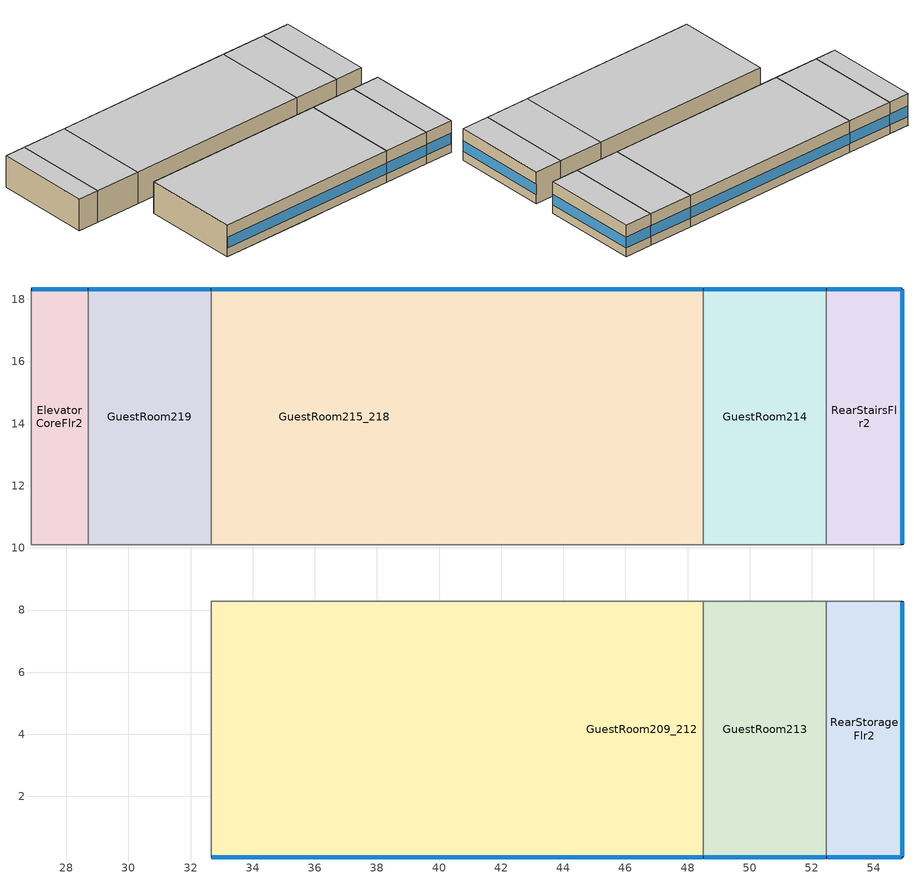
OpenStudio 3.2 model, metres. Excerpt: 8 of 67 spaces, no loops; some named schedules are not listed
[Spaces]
GuestRoom219
 floor to LaundryRoomFlr1: 32.66,18.34 32.66,10.11 28.7,10.11 28.7,18.34 z3.35
 wall outside: 32.66,18.34 28.7,18.34 z3.35:6.1
 wall to CorridorFlr2: 28.7,10.11 32.66,10.11 z3.35:6.1
 wall to GuestRoom215_218: 32.66,10.11 32.66,18.34 z3.35:6.1
 wall to ElevatorCoreFlr2: 28.7,18.34 28.7,10.11 z3.35:6.1
 window (BTAP-Ext-FixedWindow:U=0.220 SHGC=0.600): 32.64,18.34 28.73,18.34 z4.11:5.04
 ceiling to GuestRoom319: 32.66,10.11 32.66,18.34 28.7,18.34 28.7,10.11 z6.1
GuestRoom215_218
 floor to EmployeeLoungeFlr1: 44.55,18.34 44.55,10.11 40.59,10.11 40.59,18.34 z3.35
 floor to LaundryRoomFlr1: 40.59,18.34 40.59,10.11 32.66,10.11 32.66,18.34 z3.35
 floor to GuestRoom105: 48.51,18.34 48.51,10.11 44.55,10.11 44.55,18.34 z3.35
 wall outside: 48.51,18.34 32.66,18.34 z3.35:6.1
 wall to CorridorFlr2: 32.66,10.11 48.51,10.11 z3.35:6.1
 wall to GuestRoom214: 48.51,10.11 48.51,18.34 z3.35:6.1
 window (BTAP-Ext-FixedWindow:U=0.220 SHGC=0.600): 48.49,18.34 32.69,18.34 z4.11:5.03
 ceiling to GuestRoom315_318: 48.51,10.11 48.51,18.34 32.66,18.34 32.66,10.11 z6.1
GuestRoom213
 floor to GuestRoom103: 52.47,8.28 52.47,0.05 48.51,0.05 48.51,8.28 z3.35
 wall outside: 48.51,0.05 52.47,0.05 z3.35:6.1
 wall to GuestRoom209_212: 48.51,8.28 48.51,0.05 z3.35:6.1
 wall to CorridorFlr2: 52.47,8.28 48.51,8.28 z3.35:6.1
 wall to RearStorageFlr2: 52.47,0.05 52.47,8.28 z3.35:6.1
 window (BTAP-Ext-FixedWindow:U=0.220 SHGC=0.600): 48.54,0.05 52.45,0.05 z4.11:5.04
 ceiling to GuestRoom313: 52.47,0.05 52.47,8.28 48.51,8.28 48.51,0.05 z6.1
RearStorageFlr2
 floor to RearStorageFlr1: 54.91,8.28 54.91,0.05 52.47,0.05 52.47,8.28 z3.35
 wall outside: 52.47,0.05 54.91,0.05 54.91,8.28 z3.35:6.1
 wall to CorridorFlr2: 54.91,8.28 52.47,8.28 z3.35:6.1
 window (BTAP-Ext-FixedWindow:U=0.220 SHGC=0.600): 54.91,0.07 54.91,8.25 z4.11:5.03; 52.5,0.05 54.89,0.05 z4.11:5.05
 ceiling to RearStorageFlr3: 54.91,0.05 54.91,8.28 52.47,8.28 52.47,0.05 z6.1
ElevatorCoreFlr2
 floor to ElevatorCoreFlr1: 28.7,18.34 28.7,10.11 26.87,10.11 26.87,18.34 z3.35
 wall outside: 28.7,18.34 26.87,18.34 z3.35:6.1
 wall to CorridorFlr2: 26.87,18.34 26.87,10.11 28.7,10.11 z3.35:6.1
 window (BTAP-Ext-FixedWindow:U=0.220 SHGC=0.600): 28.67,18.34 26.9,18.34 z4.11:5.05
 ceiling to ElevatorCoreFlr3: 28.7,10.11 28.7,18.34 26.87,18.34 26.87,10.11 z6.1
RearStairsFlr2
 floor to RearStairsFlr1: 54.91,18.34 54.91,10.11 52.47,10.11 52.47,18.34 z3.35
 wall outside: 54.91,10.11 54.91,18.34 52.47,18.34 z3.35:6.1
 wall to GuestRoom214: 52.47,18.34 52.47,10.11 z3.35:6.1
 wall to CorridorFlr2: 52.47,10.11 54.91,10.11 z3.35:6.1
 window (BTAP-Ext-FixedWindow:U=0.220 SHGC=0.600): 54.91,10.13 54.91,18.31 z4.11:5.03; 54.89,18.34 52.5,18.34 z4.11:5.05
 ceiling to RearStairsFlr3: 54.91,10.11 54.91,18.34 52.47,18.34 52.47,10.11 z6.1
GuestRoom209_212
 floor to GuestRoom102: 48.51,8.28 48.51,0.05 44.55,0.05 44.55,8.28 z3.35
 floor to GuestRoom101: 44.55,8.28 44.55,0.05 40.59,0.05 40.59,8.28 z3.35
 floor to MeetingRoomFlr1: 36.62,8.28 36.62,0.05 32.66,0.05 32.66,8.28 z3.35
 floor to MechanicalRoomFlr1: 40.59,8.28 40.59,0.05 36.62,0.05 36.62,8.28 z3.35
 wall outside: 32.66,0.05 48.51,0.05 z3.35:6.1
 wall to CorridorFlr2: 48.51,8.28 32.66,8.28 z3.35:6.1
 wall to GuestRoom206_208: 32.66,8.28 32.66,0.05 z3.35:6.1
 window (BTAP-Ext-FixedWindow:U=0.220 SHGC=0.600): 32.69,0.05 48.49,0.05 z4.11:5.03
 ceiling to GuestRoom309_312: 48.51,0.05 48.51,8.28 32.66,8.28 32.66,0.05 z6.1
GuestRoom214
 floor to GuestRoom104: 52.47,18.34 52.47,10.11 48.51,10.11 48.51,18.34 z3.35
 wall outside: 52.47,18.34 48.51,18.34 z3.35:6.1
 wall to CorridorFlr2: 48.51,10.11 52.47,10.11 z3.35:6.1
 window (BTAP-Ext-FixedWindow:U=0.220 SHGC=0.600): 52.45,18.34 48.54,18.34 z4.11:5.04
 ceiling to GuestRoom314: 52.47,10.11 52.47,18.34 48.51,18.34 48.51,10.11 z6.1
[Site]
Calgary Intl AP_AB_CAN: Latitude {deg}=51.114; Longitude {deg}=-114.02; Time Zone {hr}=-7; Elevation {m}=1084.1; Terrain=Suburbs
[Building]
SmallHotel: North Axis {deg}=180; Default Construction Set=BTAP-Mass at hdd = 5000.0; Standards Number of Stories=4; Standards Number of Above Ground Stories=4; Standards Template=NECB2015; Standards Building Type=SmallHotel
[Site:WaterMainsTemperature]
Calculation Method=Correlation; Annual Average Outdoor Air Temperature {C}=5; Maximum Difference In Monthly Average Outdoor Air Temperatures {deltaC}=23.3
[Site:GroundTemperature:BuildingSurface]
19.527, 19.502, 19.536, 19.598, 20.002, 21.64, 22.225, 22.375, 21.449, 20.121, 19.802, 19.633
[SizingPeriod:DesignDay] Barometric Pressure {Pa}=88961; Sky Clearness=0; Rain Indicator=0; Snow Indicator=0; Day of Month=21; Daylight Saving Time Indicator=0; Humidity Indicating Type=Wetbulb; Dry-Bulb Temperature Range Modifier Type=DefaultMultipliers
Name | Maximum Dry-Bulb Temperature {C} | Daily Dry-Bulb Temperature Range {deltaC} | Humidity Indicating Conditions at Maximum Dry-Bulb | Wind Speed {m/s} | Wind Direction {deg} | Month | Day Type | Solar Model Indicator | ASHRAE Taub | ASHRAE Taud
Calgary Intl AP Ann Clg .4% Condns DB=>MWB | 28.5 | 12.1 | 16.1 | 4.5 | 160 | 7 | SummerDesignDay | ASHRAETau | 0.339 | 2.421
Calgary Intl AP Ann Htg 99.6% Condns DB | -28.5 | 0 | -28.5 | 2.9 | 200 | 1 | WinterDesignDay | ASHRAEClearSky
[Material:NoMass] Roughness=Smooth; Thermal Absorptance=0.9; Solar Absorptance=0.7
Name | Thermal Resistance {m2-K/W} | Visible Absorptance
Typical Carpet Pad; Typical Carpet Pad 1 | 0.21648 | 0.8
Typical Insulation 1 | 5.91238 | 0.7
Typical Insulation 2 | 4.49096 | 0.7
Typical Insulation 3 | 6.17282 | 0.7
Typical Carpet Pad 2 | 1.25503 | 0.8
Typical Carpet Pad 3; Typical Carpet Pad 4 | 3.45515 | 0.8
Typical Insulation 4 | 0.454528 | 0.7
Typical Insulation 5 | 0.454545 | 0.7
[Material]
Name | Roughness | Thickness {m} | Conductivity {W/m-K} | Density {kg/m3} | Specific Heat {J/kg-K} | Thermal Absorptance | Solar Absorptance | Visible Absorptance
G05 25mm wood | MediumSmooth | 0.0254 | 0.15 | 608 | 1630 | 0.9 | 0.5 | 0.5
100mm Normalweight concrete floor 1 | MediumSmooth | 0.1016 | 2.31 | 2322 | 832
G01 13mm gypsum board 1 | Smooth | 0.0127 | 0.16 | 800 | 1090 | 0.9 | 0.7 | 0.5
4 in. Normalweight Concrete Floor 1 | MediumRough | 0.1016 | 2.31 | 2322 | 832 | 0.9 | 0.7 | 0.7
1IN Stucco 1 | Smooth | 0.0253 | 0.6918 | 1858 | 837 | 0.9 | 0.7 | 0.92
8IN CONCRETE HW RefBldg 1 | Rough | 0.2032 | 1.311 | 2240 | 836.8 | 0.9 | 0.7 | 0.7
1/2IN Gypsum 1 | Smooth | 0.0127 | 0.16 | 784.9 | 830 | 0.9 | 0.4 | 0.4
Metal Roof Surface 1; F08 Metal surface 1 | Smooth | 0.0008 | 45.28 | 7824 | 500 | 0.9 | 0.7 | 0.7
6 in. Normalweight Concrete Floor 1; 6 in. Normalweight Concrete Floor 2; 6 in. Normalweight Concrete Floor 3 | MediumRough | 0.1524 | 2.31 | 2322 | 832 | 0.9 | 0.7 | 0.7
[Construction]
BTAP-Int-Partition; BTAP-Int-Door: G05 25mm wood
BTAP-Int-Floor: 100mm Normalweight concrete floor 1, Typical Carpet Pad
BTAP-Int-Wall: G01 13mm gypsum board 1, G01 13mm gypsum board 1
BTAP-Int-Ceiling: Typical Carpet Pad, 100mm Normalweight concrete floor 1
BTAP-Int-Window: SimpleGlazing
BTAP-Ext-Floor-Mass:U-0.162: Typical Insulation 1, 4 in. Normalweight Concrete Floor 1, Typical Carpet Pad 1
BTAP-Ext-Wall-Mass:U-0.21: 1IN Stucco 1, 8IN CONCRETE HW RefBldg 1, Typical Insulation 2, 1/2IN Gypsum 1
BTAP-Ext-Roof-Metal:U-0.162: Metal Roof Surface 1, Typical Insulation 3
BTAP-Grnd-Floor-Mass:U-0.757: 6 in. Normalweight Concrete Floor 1, Typical Carpet Pad 2
BTAP-Grnd-Wall-Mass:U-0.284: 6 in. Normalweight Concrete Floor 2, Typical Carpet Pad 3
BTAP-Grnd-Roof-Mass:U-0.284: 6 in. Normalweight Concrete Floor 3, Typical Carpet Pad 4
BTAP-Ext-FixedWindow:U=0.220 SHGC=0.600; BTAP-Ext-GlassDoors:U=0.220 SHGC=0.600; BTAP-Ext-Skylights:U=0.220 SHGC=0.600; BTAP-Ext-DaylightDomes:U=0.220 SHGC=0.600; BTAP-Ext-DaylightDiffuser:U=0.220 SHGC=0.600: SimpleGlazing:U=0.220 SHGC=0.600
BTAP-Ext-Door:U-2.2: F08 Metal surface 1, Typical Insulation 4
BTAP-Ext-OverHeadDoor:U-2.2: Typical Insulation 5
[DefaultConstructionSet]
BTAP-Mass at hdd = 5000.0: Default Exterior Surface Constructions=BTAP-Mass at hdd = 5000.0; Default Interior Surface Constructions=Default Surface Constructions 2; Default Ground Contact Surface Constructions=BTAP-Mass at hdd = 5000.0 1; Default Exterior SubSurface Constructions=BTAP-Mass at hdd = 5000.0; Default Interior SubSurface Constructions=Default Sub Surface Constructions 2; Interior Partition Construction=BTAP-Int-Partition
[DefaultSurfaceConstructions]
Name | Floor Construction | Wall Construction | Roof Ceiling Construction
Default Surface Constructions 2 | BTAP-Int-Floor | BTAP-Int-Wall | BTAP-Int-Ceiling
BTAP-Mass at hdd = 5000.0 | BTAP-Ext-Floor-Mass:U-0.162 | BTAP-Ext-Wall-Mass:U-0.21 | BTAP-Ext-Roof-Metal:U-0.162
BTAP-Mass at hdd = 5000.0 1 | BTAP-Grnd-Floor-Mass:U-0.757 | BTAP-Grnd-Wall-Mass:U-0.284 | BTAP-Grnd-Roof-Mass:U-0.284
[DefaultSubSurfaceConstructions]
Name | Fixed Window Construction | Operable Window Construction | Door Construction | Glass Door Construction | Overhead Door Construction | Skylight Construction | Tubular Daylight Dome Construction | Tubular Daylight Diffuser Construction
Default Sub Surface Constructions 2 | BTAP-Int-Window | BTAP-Int-Window | BTAP-Int-Door
BTAP-Mass at hdd = 5000.0 | BTAP-Ext-FixedWindow:U=0.220 SHGC=0.600 | BTAP-Ext-FixedWindow:U=0.220 SHGC=0.600 | BTAP-Ext-Door:U-2.2 | BTAP-Ext-GlassDoors:U=0.220 SHGC=0.600 | BTAP-Ext-OverHeadDoor:U-2.2 | BTAP-Ext-Skylights:U=0.220 SHGC=0.600 | BTAP-Ext-DaylightDomes:U=0.220 SHGC=0.600 | BTAP-Ext-DaylightDiffuser:U=0.220 SHGC=0.600
[WindowMaterial:SimpleGlazingSystem] U-Factor {W/m2-K}=2.2; Solar Heat Gain Coefficient=0.6; Visible Transmittance=0.21
SimpleGlazing; SimpleGlazing:U=0.220 SHGC=0.600
[Space] Building Story=BuildingStory2
Name | Space Type | Thermal Zone
GuestRoom209_212 | Space Function Guest room | DU_BT=Space Function_ST=Guest room_FL=BuildingStory2_SCHF 6
GuestRoom215_218 | Space Function Guest room | DU_BT=Space Function_ST=Guest room_FL=BuildingStory2_SCHF 5
GuestRoom219 | Space Function Guest room | DU_BT=Space Function_ST=Guest room_FL=BuildingStory2_SCHF 2
GuestRoom213 | Space Function Guest room | DU_BT=Space Function_ST=Guest room_FL=BuildingStory2_SCHF 1
RearStorageFlr2 | Space Function Storage room < 5 m2-sch-A | ALL_ST=Storage room < 5 m2-sch-A_FL=BuildingStory2_SCH=A 1
ElevatorCoreFlr2 | Space Function Corridor/Transition area other-sch-F | WILD_ST=Corridor/Transition area other-sch-F_FL=BuildingStory2_SCH=F
RearStairsFlr2 | Space Function Stairway/Stairwell-sch-F | WILD_ST=Stairway/Stairwell-sch-F_FL=BuildingStory2_SCH=F
GuestRoom214 | Space Function Guest room | DU_BT=Space Function_ST=Guest room_FL=BuildingStory2_SCHF
[BuildingStory]
BuildingStory2
[SpaceType] Standards Building Type=Space Function
Name | Default Schedule Set | Design Specification Outdoor Air Object | Standards Space Type
Space Function Corridor/Transition area other-sch-F | Space Function Corridor/Transition area other-sch-F Schedule Set | Space Function Corridor/Transition area other-sch-F Ventilation | Corridor/Transition area other-sch-F
Space Function Stairway/Stairwell-sch-F | Space Function Stairway/Stairwell-sch-F Schedule Set | Space Function Stairway/Stairwell-sch-F Ventilation | Stairway/Stairwell-sch-F
Space Function Storage room < 5 m2-sch-A | Space Function Storage room < 5 m2-sch-A Schedule Set | Space Function Storage room < 5 m2-sch-A Ventilation | Storage room < 5 m2-sch-A
Space Function Guest room | Space Function Guest room Schedule Set | Space Function Guest room Ventilation | Guest room
[People:Definition] Number of People Calculation Method=People/Area; Fraction Radiant=0.3
Name | People per Space Floor Area {person/m2}
Space Function Corridor/Transition area other-sch-F People Definition; Space Function Storage room < 5 m2-sch-A People Definition | 0.0100036
Space Function Guest room People Definition | 0.0400145
Space Function Stairway/Stairwell-sch-F People Definition | 0.00500182
[People] Work Efficiency Schedule=Work Efficiency Schedule; Clothing Insulation Schedule=Clothing Schedule; Air Velocity Schedule=Air Velocity Schedule; Multiplier=1
Name | People Definition | Space or SpaceType
Space Function Corridor/Transition area other-sch-F People | Space Function Corridor/Transition area other-sch-F People Definition | Space Function Corridor/Transition area other-sch-F
Space Function Guest room People | Space Function Guest room People Definition | Space Function Guest room
Space Function Stairway/Stairwell-sch-F People | Space Function Stairway/Stairwell-sch-F People Definition | Space Function Stairway/Stairwell-sch-F
Space Function Storage room < 5 m2-sch-A People | Space Function Storage room < 5 m2-sch-A People Definition | Space Function Storage room < 5 m2-sch-A
[Lights:Definition] Design Level Calculation Method=Watts/Area; Fraction Radiant=0.5; Fraction Visible=0.2
Name | Watts per Space Floor Area {W/m2}
Space Function Corridor/Transition area other-sch-F Lights Definition | 7.10258
Space Function Guest room Lights Definition | 5.10185
Space Function Stairway/Stairwell-sch-F Lights Definition | 7.40269
Space Function Storage room < 5 m2-sch-A Lights Definition | 13.3048
[Lights] Fraction Replaceable=1
Name | Lights Definition | Space or SpaceType
Space Function Corridor/Transition area other-sch-F Lights | Space Function Corridor/Transition area other-sch-F Lights Definition | Space Function Corridor/Transition area other-sch-F
Space Function Guest room Lights | Space Function Guest room Lights Definition | Space Function Guest room
Space Function Stairway/Stairwell-sch-F Lights | Space Function Stairway/Stairwell-sch-F Lights Definition | Space Function Stairway/Stairwell-sch-F
Space Function Storage room < 5 m2-sch-A Lights | Space Function Storage room < 5 m2-sch-A Lights Definition | Space Function Storage room < 5 m2-sch-A
[ElectricEquipment:Definition] Design Level Calculation Method=Watts/Area; Fraction Radiant=0.5
Name | Watts per Space Floor Area {W/m2}
Space Function Guest room Elec Equip Definition | 2.50091
Space Function Storage room < 5 m2-sch-A Elec Equip Definition | 1.00036
[ElectricEquipment]
Name | Electric Equipment Definition | Space or SpaceType
Space Function Guest room Elec Equip | Space Function Guest room Elec Equip Definition | Space Function Guest room
Space Function Storage room < 5 m2-sch-A Elec Equip | Space Function Storage room < 5 m2-sch-A Elec Equip Definition | Space Function Storage room < 5 m2-sch-A
[DesignSpecification:OutdoorAir] Outdoor Air Method=Sum
Name | Outdoor Air Flow per Floor Area {m3/s-m2}
Space Function Corridor/Transition area other-sch-F Ventilation; Space Function Stairway/Stairwell-sch-F Ventilation | 0.000254
Space Function Guest room Ventilation | 0.00046228
Space Function Storage room < 5 m2-sch-A Ventilation | 0.000762
[DefaultScheduleSet] People Activity Level Schedule=NECB-Activity; Infiltration Schedule=Always On
Name | Number of People Schedule | Lighting Schedule | Electric Equipment Schedule
Space Function Corridor/Transition area other-sch-F Schedule Set; Space Function Guest room Schedule Set; Space Function Stairway/Stairwell-sch-F Schedule Set | NECB-F-Occupancy | NECB-F-Lighting | NECB-F-Electric-Equipment
Space Function Storage room < 5 m2-sch-A Schedule Set | NECB-A-Occupancy | NECB-A-Occupancy-NECB-A-Lighting-0.6-0.0-0.67-Light Ruleset | NECB-A-Electric-Equipment
[ThermostatSetpoint:DualSetpoint]
Name | Heating Setpoint Temperature Schedule | Cooling Setpoint Temperature Schedule
Space Function Guest room Thermostat 71; Space Function Guest room Thermostat 76; Space Function Guest room Thermostat 78; Space Function Guest room Thermostat 95; Space Function Guest room Thermostat 97; Space Function Stairway/Stairwell-sch-F Thermostat 18; Space Function Corridor/Transition area other-sch-F Thermostat 19 | NECB-F-Thermostat Setpoint-Heating | NECB-F-Thermostat Setpoint-Cooling
Space Function Storage room < 5 m2-sch-A Thermostat 23 | NECB-A-Thermostat Setpoint-Heating | NECB-A-Thermostat Setpoint-Cooling
[SpaceInfiltration:DesignFlowRate] Schedule=Always On Discrete; Design Flow Rate Calculation Method=Flow/ExteriorArea; Flow per Exterior Surface Area {m3/s-m2}=0.00025; Constant Term Coefficient=0; Temperature Term Coefficient=0; Velocity Term Coefficient=0.224; Velocity Squared Term Coefficient=0
Name | Space or SpaceType
ElevatorCoreFlr2 Infiltration | ElevatorCoreFlr2
GuestRoom209_212 Infiltration | GuestRoom209_212
GuestRoom213 Infiltration | GuestRoom213
GuestRoom214 Infiltration | GuestRoom214
GuestRoom215_218 Infiltration | GuestRoom215_218
GuestRoom219 Infiltration | GuestRoom219
RearStairsFlr2 Infiltration | RearStairsFlr2
RearStorageFlr2 Infiltration | RearStorageFlr2
[ThermalZone] Use Ideal Air Loads=No
Name | Thermostat
DU_BT=Space Function_ST=Guest room_FL=BuildingStory2_SCHF | Space Function Guest room Thermostat 71
DU_BT=Space Function_ST=Guest room_FL=BuildingStory2_SCHF 1 | Space Function Guest room Thermostat 76
DU_BT=Space Function_ST=Guest room_FL=BuildingStory2_SCHF 2 | Space Function Guest room Thermostat 78
DU_BT=Space Function_ST=Guest room_FL=BuildingStory2_SCHF 5 | Space Function Guest room Thermostat 95
DU_BT=Space Function_ST=Guest room_FL=BuildingStory2_SCHF 6 | Space Function Guest room Thermostat 97
ALL_ST=Storage room < 5 m2-sch-A_FL=BuildingStory2_SCH=A 1 | Space Function Storage room < 5 m2-sch-A Thermostat 23
WILD_ST=Stairway/Stairwell-sch-F_FL=BuildingStory2_SCH=F | Space Function Stairway/Stairwell-sch-F Thermostat 18
WILD_ST=Corridor/Transition area other-sch-F_FL=BuildingStory2_SCH=F | Space Function Corridor/Transition area other-sch-F Thermostat 19
[Foundation:Kiva]
Bldg Kiva Foundation: Wall Height Above Grade {m}=0; Wall Depth Below Slab {m}=0
[Foundation:Kiva:Settings]

[Schedule:Ruleset]
Clothing Schedule: Default Day Schedule=Clothing Schedule Default Winter Clothes
Air Velocity Schedule: Default Day Schedule=Air Velocity Schedule Default
Work Efficiency Schedule: Default Day Schedule=Work Efficiency Schedule Default
NECB-Activity: Default Day Schedule=NECB-Activity Default; Summer Design Day Schedule=NECB-Activity Summer Design Day; Winter Design Day Schedule=NECB-Activity Winter Design Day
Always On: Default Day Schedule=Always On Default
NECB-F-Occupancy: Default Day Schedule=NECB-F-Occupancy Default
NECB-F-Lighting: Default Day Schedule=NECB-F-Lighting Default
NECB-F-Electric-Equipment: Default Day Schedule=NECB-F-Electric-Equipment Default
NECB-F-Thermostat Setpoint-Heating: Default Day Schedule=NECB-F-Thermostat Setpoint-Heating Default
NECB-F-Thermostat Setpoint-Cooling: Default Day Schedule=NECB-F-Thermostat Setpoint-Cooling Default
NECB-A-Occupancy: Default Day Schedule=NECB-A-Occupancy Default
NECB-A-Electric-Equipment: Default Day Schedule=NECB-A-Electric-Equipment Default
NECB-A-Thermostat Setpoint-Heating: Default Day Schedule=NECB-A-Thermostat Setpoint-Heating Default
NECB-A-Thermostat Setpoint-Cooling: Default Day Schedule=NECB-A-Thermostat Setpoint-Cooling Default
NECB-A-Occupancy-NECB-A-Lighting-0.6-0.0-0.67-Light Ruleset: Default Day Schedule=NECB-A-Occupancy-NECB-A-Lighting-0.6-0.0-0.67-Light Default
[Schedule:Day]
NECB-Activity Default; NECB-Activity Winter Design Day; NECB-Activity Summer Design Day: 24, 0, 130
NECB-F-Occupancy Default: 7, 0, 0.63, 8, 0, 0.49, 10, 0, 0.28, 16, 0, 0.14, 17, 0, 0.21, 20, 0, 0.35, 22, 0, 0.49, 23, 0, 0.56, 24, 0, 0.63
NECB-F-Lighting Default; NECB-F-Electric-Equipment Default: 1, 0, 0.21, 3, 0, 0.14, 6, 0, 0.07, 7, 0, 0.14, 8, 0, 0.28, 9, 0, 0.35, 11, 0, 0.28, 12, 0, 0.21, 19, 0, 0.14, 20, 0, 0.42, 21, 0, 0.56, 22, 0, 0.63, 23, 0, 0.56, 24, 0, 0.42
NECB-F-Thermostat Setpoint-Heating Default: 1, 0, 22, 7, 0, 18, 8, 0, 20, 24, 0, 22
NECB-F-Thermostat Setpoint-Cooling Default: 24, 0, 24
NECB-A-Thermostat Setpoint-Heating Default: 6, 0, 18, 7, 0, 20, 21, 0, 22, 24, 0, 18
NECB-A-Thermostat Setpoint-Cooling Default: 6, 0, 35, 21, 0, 24, 24, 0, 35
[Schedule:Rule] Date Specification Type=DateRange; Start Month=1; Start Day=1; End Month=12; End Day=31
Name | Schedule Ruleset | Rule Order | Day Schedule | Apply Monday | Apply Tuesday | Apply Wednesday | Apply Thursday | Apply Friday | Apply Saturday | Apply Sunday
Schedule Rule 17 | NECB-F-Occupancy | 2 | NECB-F-Occupancy Default|Wkdy Day | Yes | Yes | Yes | Yes | Yes
Schedule Rule 18 | NECB-F-Occupancy | 1 | NECB-F-Occupancy Sat Day |  |  |  |  |  | Yes
Schedule Rule 19 | NECB-F-Occupancy | 0 | NECB-F-Occupancy Sun|Hol Day |  |  |  |  |  |  | Yes
Schedule Rule 20 | NECB-F-Lighting | 2 | NECB-F-Lighting Default|Wkdy Day | Yes | Yes | Yes | Yes | Yes
Schedule Rule 21 | NECB-F-Lighting | 1 | NECB-F-Lighting Sat Day |  |  |  |  |  | Yes
Schedule Rule 22 | NECB-F-Lighting | 0 | NECB-F-Lighting Sun|Hol Day |  |  |  |  |  |  | Yes
Schedule Rule 26 | NECB-F-Thermostat Setpoint-Heating | 2 | NECB-F-Thermostat Setpoint-Heating Default|Wkdy Day | Yes | Yes | Yes | Yes | Yes
Schedule Rule 27 | NECB-F-Thermostat Setpoint-Heating | 1 | NECB-F-Thermostat Setpoint-Heating Sat Day |  |  |  |  |  | Yes
Schedule Rule 28 | NECB-F-Thermostat Setpoint-Heating | 0 | NECB-F-Thermostat Setpoint-Heating Sun|Hol Day |  |  |  |  |  |  | Yes
Schedule Rule 29 | NECB-F-Thermostat Setpoint-Cooling | 2 | NECB-F-Thermostat Setpoint-Cooling Default|Wkdy Day | Yes | Yes | Yes | Yes | Yes
Schedule Rule 30 | NECB-F-Thermostat Setpoint-Cooling | 1 | NECB-F-Thermostat Setpoint-Cooling Sat Day |  |  |  |  |  | Yes
Schedule Rule 31 | NECB-F-Thermostat Setpoint-Cooling | 0 | NECB-F-Thermostat Setpoint-Cooling Sun|Hol Day |  |  |  |  |  |  | Yes
Schedule Rule 71 | NECB-A-Thermostat Setpoint-Heating | 2 | NECB-A-Thermostat Setpoint-Heating Default|Wkdy Day | Yes | Yes | Yes | Yes | Yes
Schedule Rule 72 | NECB-A-Thermostat Setpoint-Heating | 1 | NECB-A-Thermostat Setpoint-Heating Sat Day |  |  |  |  |  | Yes
Schedule Rule 73 | NECB-A-Thermostat Setpoint-Heating | 0 | NECB-A-Thermostat Setpoint-Heating Sun|Hol Day |  |  |  |  |  |  | Yes
Schedule Rule 74 | NECB-A-Thermostat Setpoint-Cooling | 2 | NECB-A-Thermostat Setpoint-Cooling Default|Wkdy Day | Yes | Yes | Yes | Yes | Yes
Schedule Rule 75 | NECB-A-Thermostat Setpoint-Cooling | 1 | NECB-A-Thermostat Setpoint-Cooling Sat Day |  |  |  |  |  | Yes
Schedule Rule 76 | NECB-A-Thermostat Setpoint-Cooling | 0 | NECB-A-Thermostat Setpoint-Cooling Sun|Hol Day |  |  |  |  |  |  | Yes
[Schedule:Constant]
Always On Discrete: Value=1
